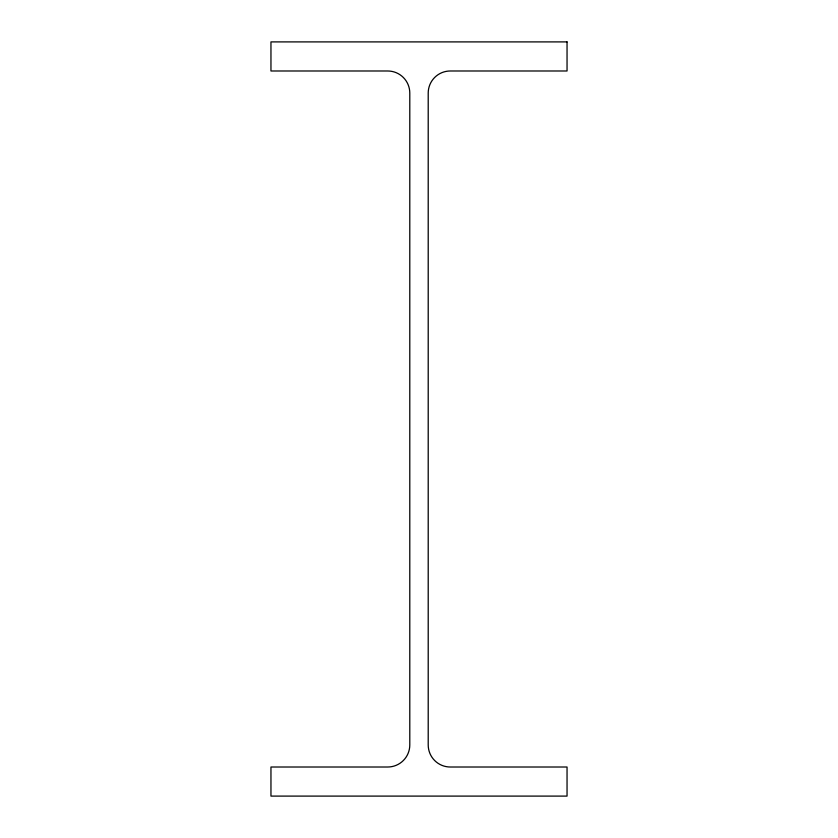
<?xml version="1.0" encoding="UTF-8"?>
<svg xmlns="http://www.w3.org/2000/svg" width="838" height="838" viewBox="0 0 838 838"><rect width="100%" height="100%" fill="white"/><g stroke="black" fill="none" stroke-linecap="round" stroke-linejoin="round"><path stroke-width="1.26" d="M567.043 41.9L270.957 41.9L270.957 70.989L387.701 70.989A22.092 22.092 0 0 1 409.792 93.091L409.792 744.909A22.092 22.092 0 0 1 387.701 767.011L270.957 767.011L270.957 796.1L567.043 796.1L567.043 767.011L450.299 767.011A22.092 22.092 0 0 1 428.208 744.909L428.208 93.091A22.092 22.092 0 0 1 450.299 70.989L567.043 70.989L567.043 41.9"/></g></svg>
